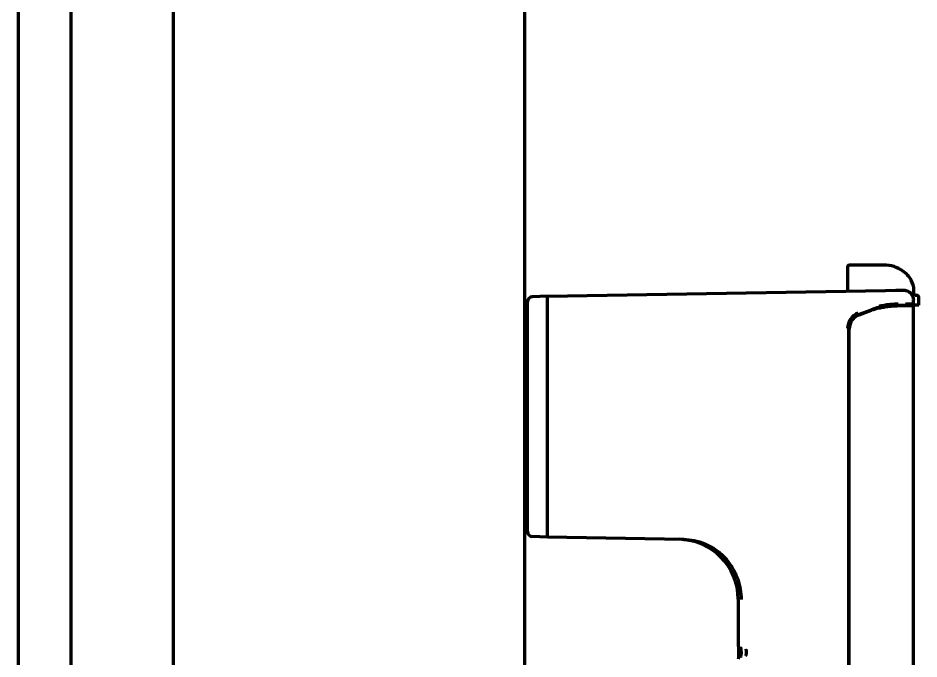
# Model space of a CAD drawing. Header units: inches. Extents: x -3022 to 7311, y 343 to 5680.
# Drawn here: x 5468.5 to 5648, y 3059 to 3186.8 of the extents above; entities that cross this region are included whole.
import ezdxf

# ---------------------------------------------------------------- set-up
doc = ezdxf.new("R2010")
doc.units = ezdxf.units.IN

msp = doc.modelspace()

# ---------------------------------------------------------------- linework, layer by layer
at = {"linetype": 'Continuous', "lineweight": 70}
for p, q in [((5468.48, 3920.69), (5468.48, 2255.49)), ((5499.48, 2281.3), (5499.48, 3919.3)), ((5569.48, 2271.3), (5569.48, 3919.3)), ((5478.99, 3869.35), (5478.99, 2522.05)), ((5633.73, 3137.02), (5633.73, 3132.34)), ((5635.21, 3137.52), (5634.23, 3137.52)), ((5640.89, 3137.52), (5635.21, 3137.52)), ((5640.98, 3137.52), (5640.89, 3137.52)), ((5573.98, 3131.3), (5641.32, 3132.47)), ((5641.32, 3132.47), (5643.34, 3132.51)), ((5643.34, 3132.51), (5644.82, 3132.53)), ((5646.98, 3131.77), (5646.98, 3132.52)), ((5573.98, 3131.3), (5570.94, 3131.19)), ((5646.86, 3129.77), (5646.86, 3130.53)), ((5647.22, 3131.52), (5647.47, 3131.52)), ((5647.47, 3131.52), (5647.48, 3131.52)), ((5647.98, 3129.52), (5647.98, 3131.02)), ((5643.62, 3129.4), (5642.92, 3129.4)), ((5643.62, 3129.52), (5645.08, 3129.52)), ((5645.2, 3129.4), (5643.62, 3129.4)), ((5645.08, 3129.52), (5646.61, 3129.52)), ((5646.8, 3129.4), (5645.2, 3129.4)), ((5645.32, 3129.77), (5646.86, 3129.77)), ((5646.9, 3129.52), (5646.61, 3129.52)), ((5646.8, 3129.4), (5646.8, 3009.8)), ((5646.9, 3129.52), (5646.95, 3129.52)), ((5647.2, 3129.52), (5646.95, 3129.52)), ((5647.47, 3129.52), (5647.2, 3129.52)), ((5647.97, 3129.52), (5647.47, 3129.52)), ((5647.98, 3129.52), (5647.97, 3129.52)), ((5569.98, 3128.04), (5569.48, 3128.03)), ((5635.95, 3127.69), (5638.49, 3128.62)), ((5635.97, 3127.59), (5638.46, 3128.5)), ((5636.05, 3127.59), (5638.54, 3128.5)), ((5633.98, 2950.19), (5633.98, 3124.87)), ((5634.03, 2950.26), (5634.03, 3124.81)), ((5634.1, 2950.26), (5634.1, 3124.81)), ((5569.98, 3107.48), (5569.98, 3107.63)), ((5573.98, 3107.48), (5573.98, 3107.63)), ((5569.48, 3086.56), (5569.98, 3086.55)), ((5573.98, 3083.3), (5570.94, 3083.4)), ((5601.1, 3082.82), (5573.98, 3083.3)), ((5611.98, 3070.84), (5611.98, 3061.66))]:
    msp.add_line(p, q, dxfattribs=at)
for centre, radius, start, end in [((5634.23, 3137.02), 0.5, 90, 180), ((5570.98, 3130.19), 1, 92, 180), ((5647.23, 3131.77), 0.25, 180, 270), ((5647.48, 3131.02), 0.5, 0, 90), ((5637, 3124.87), 3.25, 110, 180), ((5636.98, 3124.87), 3, 110, 180), ((5570.98, 3084.4), 1, 180, 268), ((5599.98, 3070.84), 12, 0.4104, 89)]:
    msp.add_arc(centre, radius, start, end, dxfattribs=at)
for centre, major_axis, ratio, start_param, end_param in [((5643.62, 3114.52), (-4.31, 14.37), 1, 6.235962, 6.340669), ((5643.62, 3114.43), (0, 14.97), 0.996917, 0.249261, 0.34807), ((5636.98, 3124.81), (0, 2.96), 0.996917, 0.348075, 1.570796), ((5637.05, 3124.81), (0, 2.96), 0.996917, 0.348075, 1.570796)]:
    msp.add_ellipse(centre, major_axis=major_axis, ratio=ratio, start_param=start_param, end_param=end_param, dxfattribs=at)
for points, knots in [([(5646.98, 3132.52), (5646.93, 3133.26), (5646.56, 3134.73), (5644.43, 3136.87), (5642.45, 3137.48), (5640.98, 3137.52)], [0, 0, 0, 0, 0.244195, 0.538911, 1, 1, 1, 1]), ([(5644.82, 3132.53), (5644.95, 3132.53), (5645.09, 3132.52), (5645.28, 3132.49), (5645.34, 3132.47), (5645.44, 3132.45), (5645.47, 3132.44), (5645.54, 3132.41), (5645.57, 3132.4), (5645.72, 3132.34), (5645.84, 3132.28), (5645.98, 3132.19), (5646, 3132.17), (5646.06, 3132.13), (5646.08, 3132.11), (5646.16, 3132.05), (5646.21, 3132.01), (5646.35, 3131.87), (5646.44, 3131.77), (5646.53, 3131.63), (5646.55, 3131.6), (5646.58, 3131.54), (5646.6, 3131.52), (5646.65, 3131.43), (5646.7, 3131.31), (5646.75, 3131.19), (5646.78, 3131.09), (5646.79, 3131.06), (5646.8, 3130.99), (5646.81, 3130.96), (5646.84, 3130.8), (5646.86, 3130.67), (5646.86, 3130.53)], [0, 0, 0, 0, 0.125, 0.125, 0.1875, 0.1875, 0.21875, 0.21875, 0.25, 0.25, 0.375, 0.375, 0.40625, 0.40625, 0.4375, 0.4375, 0.5, 0.5, 0.625, 0.625, 0.65625, 0.65625, 0.6875, 0.6875, 0.75, 0.8125, 0.8125, 0.84375, 0.84375, 0.875, 0.875, 1, 1, 1, 1]), ([(5573.98, 3107.63), (5573.98, 3110.81), (5573.98, 3117.08), (5573.98, 3124.91), (5573.98, 3130.09), (5573.98, 3131.3), (5573.98, 3131.3)], [0, 0, 0, 0, 0.250016, 0.500033, 0.750049, 1, 1, 1, 1]), ([(5569.98, 3107.63), (5569.98, 3108.37), (5569.98, 3109.1), (5569.98, 3110.56), (5569.98, 3112.01), (5569.98, 3113.42), (5569.98, 3114.82), (5569.98, 3115.51), (5569.98, 3116.53), (5569.98, 3116.96), (5569.98, 3117.37), (5569.98, 3117.54), (5569.98, 3117.63), (5569.98, 3117.87), (5569.98, 3118.04), (5569.98, 3118.53), (5569.98, 3118.86), (5569.98, 3119.34), (5569.98, 3119.5), (5569.98, 3119.81), (5569.98, 3119.97), (5569.98, 3120.75), (5569.98, 3121.34), (5569.98, 3122.49), (5569.98, 3123.04), (5569.98, 3123.83), (5569.98, 3124.09), (5569.98, 3124.47), (5569.98, 3124.59), (5569.98, 3124.78), (5569.98, 3124.84), (5569.98, 3124.96), (5569.98, 3125.02), (5569.98, 3125.55), (5569.98, 3126), (5569.98, 3126.82), (5569.98, 3127.2), (5569.98, 3127.72), (5569.98, 3127.89), (5569.98, 3128.13), (5569.98, 3128.2), (5569.98, 3128.36), (5569.98, 3128.43), (5569.98, 3128.78), (5569.98, 3129.03), (5569.98, 3129.45), (5569.98, 3129.8), (5569.98, 3130.01), (5569.98, 3130.09), (5569.98, 3130.1), (5569.98, 3130.12), (5569.98, 3130.14), (5569.98, 3130.15), (5569.98, 3130.18), (5569.98, 3130.19), (5569.98, 3130.19)], [0, 0, 0, 0, 0.062533, 0.062533, 0.125065, 0.187598, 0.187598, 0.25013, 0.25013, 0.281397, 0.289213, 0.289213, 0.29703, 0.29703, 0.312663, 0.312663, 0.343929, 0.343929, 0.359562, 0.359562, 0.375196, 0.375196, 0.437728, 0.437728, 0.500261, 0.500261, 0.531527, 0.531527, 0.54716, 0.54716, 0.554977, 0.554977, 0.562793, 0.562793, 0.625326, 0.625326, 0.687859, 0.687859, 0.719125, 0.719125, 0.734758, 0.734758, 0.750391, 0.750391, 0.812924, 0.812924, 0.875456, 0.937989, 0.937989, 0.945806, 0.945806, 0.953622, 0.969255, 0.969255, 1, 1, 1, 1]), ([(5639.94, 3128.93), (5640.03, 3128.95), (5640.11, 3128.98), (5640.24, 3129.01), (5640.28, 3129.02), (5640.37, 3129.03), (5640.41, 3129.04), (5640.62, 3129.09), (5640.79, 3129.12), (5641.11, 3129.18), (5641.28, 3129.21), (5641.6, 3129.26), (5641.76, 3129.28), (5641.96, 3129.3), (5642, 3129.31), (5642.08, 3129.31), (5642.12, 3129.32), (5642.23, 3129.33), (5642.31, 3129.34), (5642.53, 3129.36), (5642.68, 3129.37), (5642.97, 3129.38), (5643.1, 3129.39), (5643.37, 3129.39), (5643.5, 3129.4), (5643.62, 3129.4)], [0, 0, 0, 0, 0.0625, 0.0625, 0.09375, 0.09375, 0.125, 0.125, 0.25, 0.25, 0.375, 0.375, 0.5, 0.5, 0.53125, 0.53125, 0.5625, 0.5625, 0.625, 0.625, 0.75, 0.75, 0.875, 0.875, 1, 1, 1, 1]), ([(5639.95, 3129.32), (5640.04, 3129.34), (5640.13, 3129.36), (5640.31, 3129.4), (5640.4, 3129.42), (5640.67, 3129.47), (5641.02, 3129.54), (5641.36, 3129.59), (5641.62, 3129.63), (5641.7, 3129.64), (5641.87, 3129.66), (5641.95, 3129.67), (5642.2, 3129.69), (5642.36, 3129.71), (5642.67, 3129.73), (5642.83, 3129.74), (5643.12, 3129.76), (5643.26, 3129.76), (5643.44, 3129.77), (5643.47, 3129.77), (5643.54, 3129.77), (5643.64, 3129.77), (5643.74, 3129.77), (5643.8, 3129.77)], [0, 0, 0, 0, 0.0625, 0.0625, 0.125, 0.125, 0.25, 0.375, 0.375, 0.4375, 0.4375, 0.5, 0.5, 0.625, 0.625, 0.75, 0.75, 0.875, 0.875, 0.90625, 0.90625, 0.9375, 1, 1, 1, 1]), ([(5639.99, 3129.07), (5640.08, 3129.1), (5640.16, 3129.12), (5640.33, 3129.15), (5640.42, 3129.17), (5640.67, 3129.23), (5641, 3129.29), (5641.32, 3129.34), (5641.57, 3129.38), (5641.65, 3129.39), (5641.8, 3129.41), (5641.88, 3129.42), (5642.12, 3129.45), (5642.27, 3129.46), (5642.56, 3129.48), (5642.7, 3129.49), (5642.98, 3129.51), (5643.12, 3129.51), (5643.28, 3129.52), (5643.31, 3129.52), (5643.38, 3129.52), (5643.47, 3129.52), (5643.56, 3129.52), (5643.62, 3129.52)], [0, 0, 0, 0, 0.0625, 0.0625, 0.125, 0.125, 0.25, 0.375, 0.375, 0.4375, 0.4375, 0.5, 0.5, 0.625, 0.625, 0.75, 0.75, 0.875, 0.875, 0.90625, 0.90625, 0.9375, 1, 1, 1, 1]), ([(5646.86, 3129.77), (5646.86, 3129.75), (5646.86, 3129.74), (5646.85, 3129.71), (5646.85, 3129.71), (5646.84, 3129.69), (5646.84, 3129.68), (5646.83, 3129.66), (5646.82, 3129.65), (5646.81, 3129.62), (5646.81, 3129.62), (5646.8, 3129.61), (5646.79, 3129.6), (5646.77, 3129.58), (5646.76, 3129.57), (5646.74, 3129.56), (5646.73, 3129.55), (5646.72, 3129.55), (5646.7, 3129.54), (5646.69, 3129.53), (5646.67, 3129.53), (5646.66, 3129.53), (5646.64, 3129.52), (5646.62, 3129.52), (5646.61, 3129.52)], [0, 0, 0, 0, 0.125, 0.125, 0.1875, 0.1875, 0.25, 0.25, 0.375, 0.375, 0.4375, 0.4375, 0.5, 0.5, 0.625, 0.625, 0.6875, 0.6875, 0.75, 0.8125, 0.8125, 0.875, 0.875, 1, 1, 1, 1]), ([(5569.98, 3084.4), (5569.98, 3084.4), (5569.98, 3084.4), (5569.98, 3084.41), (5569.98, 3084.41), (5569.98, 3084.42), (5569.98, 3084.45), (5569.98, 3084.47), (5569.98, 3084.58), (5569.98, 3084.69), (5569.98, 3084.97), (5569.98, 3085.15), (5569.98, 3085.47), (5569.98, 3085.59), (5569.98, 3085.74), (5569.98, 3085.78), (5569.98, 3085.84), (5569.98, 3085.94), (5569.98, 3086.05), (5569.98, 3086.41), (5569.98, 3086.73), (5569.98, 3087.26), (5569.98, 3087.45), (5569.98, 3087.74), (5569.98, 3087.85), (5569.98, 3088.05), (5569.98, 3088.15), (5569.98, 3088.68), (5569.98, 3089.14), (5569.98, 3090.1), (5569.98, 3090.61), (5569.98, 3091.42), (5569.98, 3091.7), (5569.98, 3092.06), (5569.98, 3092.13), (5569.98, 3092.27), (5569.98, 3092.49), (5569.98, 3092.71), (5569.98, 3093.45), (5569.98, 3094.06), (5569.98, 3095.33), (5569.98, 3095.98), (5569.98, 3096.82), (5569.98, 3097.07), (5569.98, 3097.32), (5569.98, 3097.5), (5569.98, 3097.58), (5569.98, 3098.01), (5569.98, 3098.36), (5569.98, 3099.41), (5569.98, 3100.11), (5569.98, 3101.55), (5569.98, 3102.27), (5569.98, 3103.37), (5569.98, 3103.74), (5569.98, 3104.3), (5569.98, 3104.48), (5569.98, 3104.85), (5569.98, 3105.04), (5569.98, 3105.98), (5569.98, 3106.73), (5569.98, 3107.48)], [0, 0, 0, 0, 0.007768, 0.01558, 0.01558, 0.031206, 0.031206, 0.062458, 0.062458, 0.12496, 0.12496, 0.187463, 0.187463, 0.218715, 0.218715, 0.226528, 0.226528, 0.23434, 0.249966, 0.249966, 0.312469, 0.312469, 0.34372, 0.34372, 0.359346, 0.359346, 0.374972, 0.374972, 0.437475, 0.437475, 0.499977, 0.499977, 0.531229, 0.531229, 0.539042, 0.539042, 0.546855, 0.56248, 0.56248, 0.624983, 0.624983, 0.687486, 0.687486, 0.703112, 0.710924, 0.710924, 0.718737, 0.718737, 0.749989, 0.749989, 0.812492, 0.812492, 0.874994, 0.874994, 0.906246, 0.906246, 0.921871, 0.921871, 0.937497, 0.937497, 1, 1, 1, 1]), ([(5601.1, 3082.82), (5602.46, 3082.8), (5603.92, 3082.52), (5606.04, 3081.63), (5606.73, 3081.25), (5608.03, 3080.35), (5608.65, 3079.82), (5609.48, 3078.95), (5609.75, 3078.64), (5610.24, 3078), (5610.93, 3077.01), (5611.47, 3075.94), (5611.88, 3074.84), (5612, 3074.47), (5612.21, 3073.73), (5612.45, 3072.62), (5612.55, 3071.52), (5612.54, 3070.82)], [0, 0, 0, 0, 0.25, 0.25, 0.375, 0.375, 0.5, 0.5, 0.5625, 0.5625, 0.625, 0.75, 0.75, 0.8125, 0.8125, 0.875, 1, 1, 1, 1]), ([(5611.98, 3061.66), (5611.98, 3061.66), (5611.98, 3061.65), (5611.98, 3061.64), (5611.98, 3061.63), (5611.98, 3061.63), (5611.98, 3061.63), (5611.98, 3061.63), (5611.98, 3061.63), (5611.98, 3061.62), (5611.98, 3061.57), (5612, 3061.36), (5612.01, 3060.97), (5612.02, 3060.66), (5612.02, 3060.48)], [0, 0, 0, 0, 0.005451, 0.013653, 0.014988, 0.015852, 0.016811, 0.018403, 0.022098, 0.036367, 0.22674, 0.471149, 0.720399, 1, 1, 1, 1]), ([(5611.98, 3061.63), (5611.98, 3061.63), (5611.98, 3061.63), (5611.98, 3061.61), (5611.99, 3061.51), (5612, 3061.34), (5612, 3061.2), (5612, 3061.18)], [0, 0, 0, 0, 0.009366, 0.125992, 0.509132, 0.941774, 1, 1, 1, 1]), ([(5612.02, 3060.48), (5612.02, 3060.29), (5612.02, 3059.94), (5612.01, 3059.46), (5611.99, 3059.12), (5611.98, 3059.01), (5611.98, 3058.98)], [0, 0, 0, 0, 0.268394, 0.530216, 0.758686, 1, 1, 1, 1]), ([(5612, 3061.18), (5612.01, 3061.07), (5612.02, 3060.82), (5612.02, 3060.51), (5612.02, 3060.34), (5612.02, 3060.34)], [0, 0, 0, 0, 0.452435, 0.999956, 1, 1, 1, 1]), ([(5612.4, 3061.32), (5612.4, 3061.32), (5612.41, 3061.3), (5612.43, 3061.22), (5612.46, 3061.11), (5612.47, 3061.01), (5612.47, 3060.99)], [0, 0, 0, 0, 0.178169, 0.4765, 0.887764, 1, 1, 1, 1]), ([(5613.46, 3060.95), (5613.47, 3060.91), (5613.48, 3060.88), (5613.49, 3060.83), (5613.5, 3060.81), (5613.5, 3060.78), (5613.51, 3060.77), (5613.52, 3060.73), (5613.52, 3060.7), (5613.53, 3060.61), (5613.54, 3060.55), (5613.55, 3060.45), (5613.55, 3060.42), (5613.55, 3060.36), (5613.55, 3060.33), (5613.55, 3060.26), (5613.55, 3060.23), (5613.55, 3060.17), (5613.55, 3060.14), (5613.54, 3060.04), (5613.53, 3059.98), (5613.52, 3059.89), (5613.51, 3059.86), (5613.5, 3059.81), (5613.49, 3059.75), (5613.48, 3059.7), (5613.47, 3059.66), (5613.47, 3059.65), (5613.46, 3059.65)], [0, 0, 0, 0, 0.093555, 0.093555, 0.127476, 0.127476, 0.161398, 0.161398, 0.22924, 0.22924, 0.364925, 0.364925, 0.432768, 0.432768, 0.500611, 0.500611, 0.568453, 0.568453, 0.636296, 0.636296, 0.771981, 0.771981, 0.839824, 0.839824, 0.907666, 0.975509, 0.975509, 1, 1, 1, 1]), ([(5612.46, 3059.52), (5612.45, 3059.46), (5612.43, 3059.36), (5612.4, 3059.28), (5612.4, 3059.27), (5612.4, 3059.27)], [0, 0, 0, 0, 0.446092, 0.85264, 1, 1, 1, 1]), ([(5612.52, 3060.41), (5612.52, 3060.4), (5612.53, 3060.24), (5612.51, 3059.94), (5612.49, 3059.64), (5612.46, 3059.54), (5612.46, 3059.52)], [0, 0, 0, 0, 0.051676, 0.507762, 0.911768, 1, 1, 1, 1])]:
    msp.add_open_spline(points, degree=3, knots=knots, dxfattribs=at)
for points, degree in [([(5573.98, 3083.3), (5573.98, 3083.3), (5573.98, 3084.52), (5573.98, 3089.79), (5573.98, 3097.78), (5573.98, 3104.21), (5573.98, 3107.48)], 3), ([(5612.47, 3060.99), (5612.51, 3060.75), (5612.52, 3060.43)], 2), ([(5612.52, 3060.43), (5612.52, 3060.41)], 1)]:
    msp.add_open_spline(points, degree=degree, dxfattribs=at)

doc.saveas('drawing.dxf')
